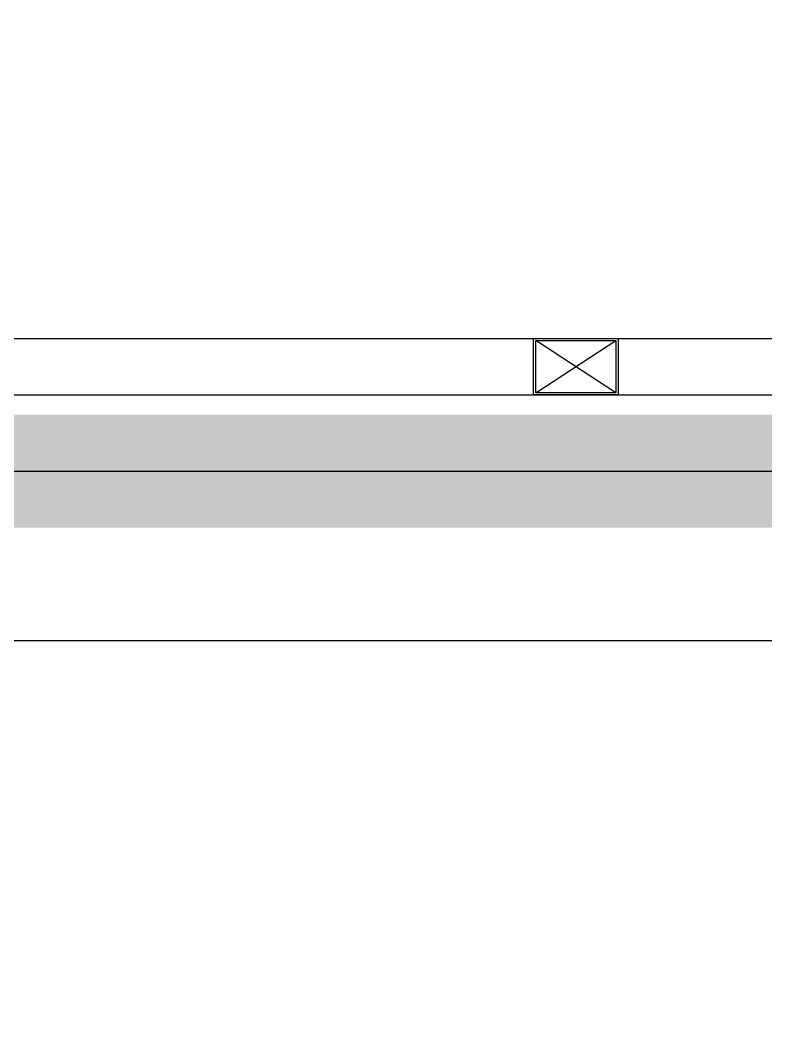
# Model space of a CAD drawing. Header units: millimetres. Extents: x 0 to 420500, y 0 to 297000.
# Drawn here: x 151722 to 153040, y 206075 to 207873 of the extents above; entities that cross this region are included whole.
import ezdxf

# ---------------------------------------------------------------- set-up
doc = ezdxf.new("R2010")
doc.units = ezdxf.units.MM
doc.header["$LTSCALE"] = 500
doc.linetypes.add('HID', pattern=[2.3, 1.5, -0.8])
for name, color, linetype in [('AX', 2, 'Continuous'), ('BACK', 8, 'Continuous'), ('메탈판넬-2', 8, 'Continuous')]:
    doc.layers.add(name, color=color, linetype=linetype)

# ---------------------------------------------------------------- blocks, each defined once
blk = doc.blocks.new('SQ-PIPE-100X100X4.5TS')
at = {"layer": 'BACK'}
for p, q in [((-71, 4), (71, 96)), ((71, 4), (-71, 96))]:
    blk.add_line(p, q, dxfattribs=at)
for points in [[(75, 0), (75, 100), (-75, 100), (-75, 0)], [(71, 4), (71, 96), (-71, 96), (-71, 4)]]:
    blk.add_lwpolyline(points, close=True, dxfattribs=at)
blk = doc.blocks.new('X-PIPE-1PL')
at = {"layer": '메탈판넬-2', "xscale": -1}
blk.add_blockref('SQ-PIPE-100X100X4.5TS', (30000, -43300), dxfattribs=at)

msp = doc.modelspace()

# ---------------------------------------------------------------- linework, layer by layer
at = {"layer": 'AX', "color": 6, "linetype": 'HID', "const_width": 200}
msp.add_lwpolyline([(122269.4, 250945.3), (194439.4, 250945.3), (194439.4, 236875.3), (197139.4, 236875.3), (197139.4, 229360.3), (194439.4, 229360.3), (194439.4, 207075.3), (158604.4, 207075.3), (158604.4, 206175.3), (153604.4, 206175.3), (153604.4, 207075.3), (134604.4, 207075.3), (134604.4, 206175.3), (129604.4, 206175.3), (129604.4, 207075.3), (122269.4, 207075.3), (122269.4, 250945.3)], dxfattribs=at)
at = {"layer": 'BACK'}
for p, q in [((134394.4, 207310.3), (153204.4, 207310.3)), ((150704.4, 207210.3), (154104.4, 207210.3)), ((150704.4, 207075.3), (154104.4, 207075.3))]:
    msp.add_line(p, q, dxfattribs=at)
msp.add_lwpolyline([(134104.4, 207075.5), (154104.4, 207075.5), (154104.4, 206775.5), (134104.4, 206775.5)], close=True, dxfattribs=at)

# ---------------------------------------------------------------- block references
msp.add_blockref('X-PIPE-1PL', (122704.4, 250510.3), dxfattribs=at)

doc.saveas('drawing.dxf')
